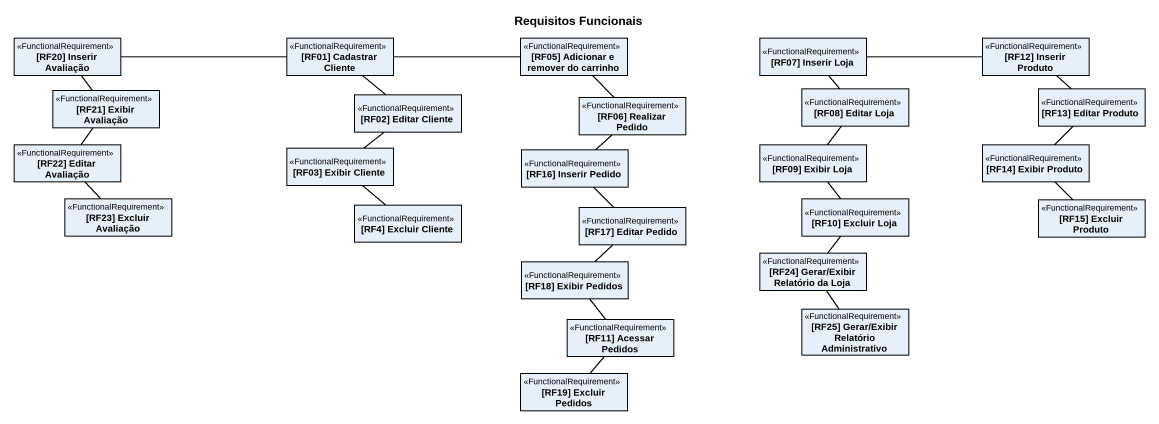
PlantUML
@startuml
title Requisitos Funcionais
hide circle
hide empty members
class "[RF20] Inserir Avaliação" as RF20_Inserir_Avaliação <<FunctionalRequirement>>
class "[RF01] Cadastrar Cliente" as RF01_Cadastrar_Cliente <<FunctionalRequirement>>
class "[RF05] Adicionar e remover do carrinho" as RF05_Adicionar_e_remover_do <<FunctionalRequirement>>
class "[RF07] Inserir Loja" as RF07_Inserir_Loja <<FunctionalRequirement>>
class "[RF12] Inserir Produto" as RF12_Inserir_Produto <<FunctionalRequirement>>
class "[RF21] Exibir Avaliação" as RF21_Exibir_Avaliação <<FunctionalRequirement>>
class "[RF02] Editar Cliente" as RF02_Editar_Cliente <<FunctionalRequirement>>
class "[RF06] Realizar Pedido" as RF06_Realizar_Pedido <<FunctionalRequirement>>
class "[RF08] Editar Loja" as RF08_Editar_Loja <<FunctionalRequirement>>
class "[RF13] Editar Produto" as RF13_Editar_Produto <<FunctionalRequirement>>
class "[RF22] Editar Avaliação" as RF22_Editar_Avaliação <<FunctionalRequirement>>
class "[RF03] Exibir Cliente" as RF03_Exibir_Cliente <<FunctionalRequirement>>
class "[RF16] Inserir Pedido" as RF16_Inserir_Pedido <<FunctionalRequirement>>
class "[RF09] Exibir Loja" as RF09_Exibir_Loja <<FunctionalRequirement>>
class "[RF14] Exibir Produto" as RF14_Exibir_Produto <<FunctionalRequirement>>
class "[RF23] Excluir Avaliação" as RF23_Excluir_Avaliação <<FunctionalRequirement>>
class "[RF4] Excluir Cliente" as RF4_Excluir_Cliente <<FunctionalRequirement>>
class "[RF17] Editar Pedido" as RF17_Editar_Pedido <<FunctionalRequirement>>
class "[RF10] Excluir Loja" as RF10_Excluir_Loja <<FunctionalRequirement>>
class "[RF15] Excluir Produto" as RF15_Excluir_Produto <<FunctionalRequirement>>
class "[RF18] Exibir Pedidos" as RF18_Exibir_Pedidos <<FunctionalRequirement>>
class "[RF24] Gerar/Exibir Relatório da Loja" as RF24_Gerar_Exibir_Relatório <<FunctionalRequirement>>
class "[RF11] Acessar Pedidos" as RF11_Acessar_Pedidos <<FunctionalRequirement>>
class "[RF25] Gerar/Exibir Relatório Administrativo" as RF25_Gerar_Exibir_Relatório <<FunctionalRequirement>>
class "[RF19] Excluir Pedidos" as RF19_Excluir_Pedidos <<FunctionalRequirement>>
RF20_Inserir_Avaliação -right- RF01_Cadastrar_Cliente
RF20_Inserir_Avaliação -- RF21_Exibir_Avaliação
RF01_Cadastrar_Cliente -right- RF05_Adicionar_e_remover_do
RF01_Cadastrar_Cliente -- RF02_Editar_Cliente
RF05_Adicionar_e_remover_do -- RF06_Realizar_Pedido
RF07_Inserir_Loja -right- RF12_Inserir_Produto
RF07_Inserir_Loja -- RF08_Editar_Loja
RF12_Inserir_Produto -- RF13_Editar_Produto
RF21_Exibir_Avaliação -- RF22_Editar_Avaliação
RF02_Editar_Cliente -- RF03_Exibir_Cliente
RF06_Realizar_Pedido -- RF16_Inserir_Pedido
RF08_Editar_Loja -- RF09_Exibir_Loja
RF13_Editar_Produto -- RF14_Exibir_Produto
RF22_Editar_Avaliação -- RF23_Excluir_Avaliação
RF03_Exibir_Cliente -- RF4_Excluir_Cliente
RF16_Inserir_Pedido -- RF17_Editar_Pedido
RF09_Exibir_Loja -- RF10_Excluir_Loja
RF14_Exibir_Produto -- RF15_Excluir_Produto
RF17_Editar_Pedido -- RF18_Exibir_Pedidos
RF10_Excluir_Loja -- RF24_Gerar_Exibir_Relatório
RF18_Exibir_Pedidos -- RF11_Acessar_Pedidos
RF24_Gerar_Exibir_Relatório -- RF25_Gerar_Exibir_Relatório
RF11_Acessar_Pedidos -- RF19_Excluir_Pedidos
@enduml
